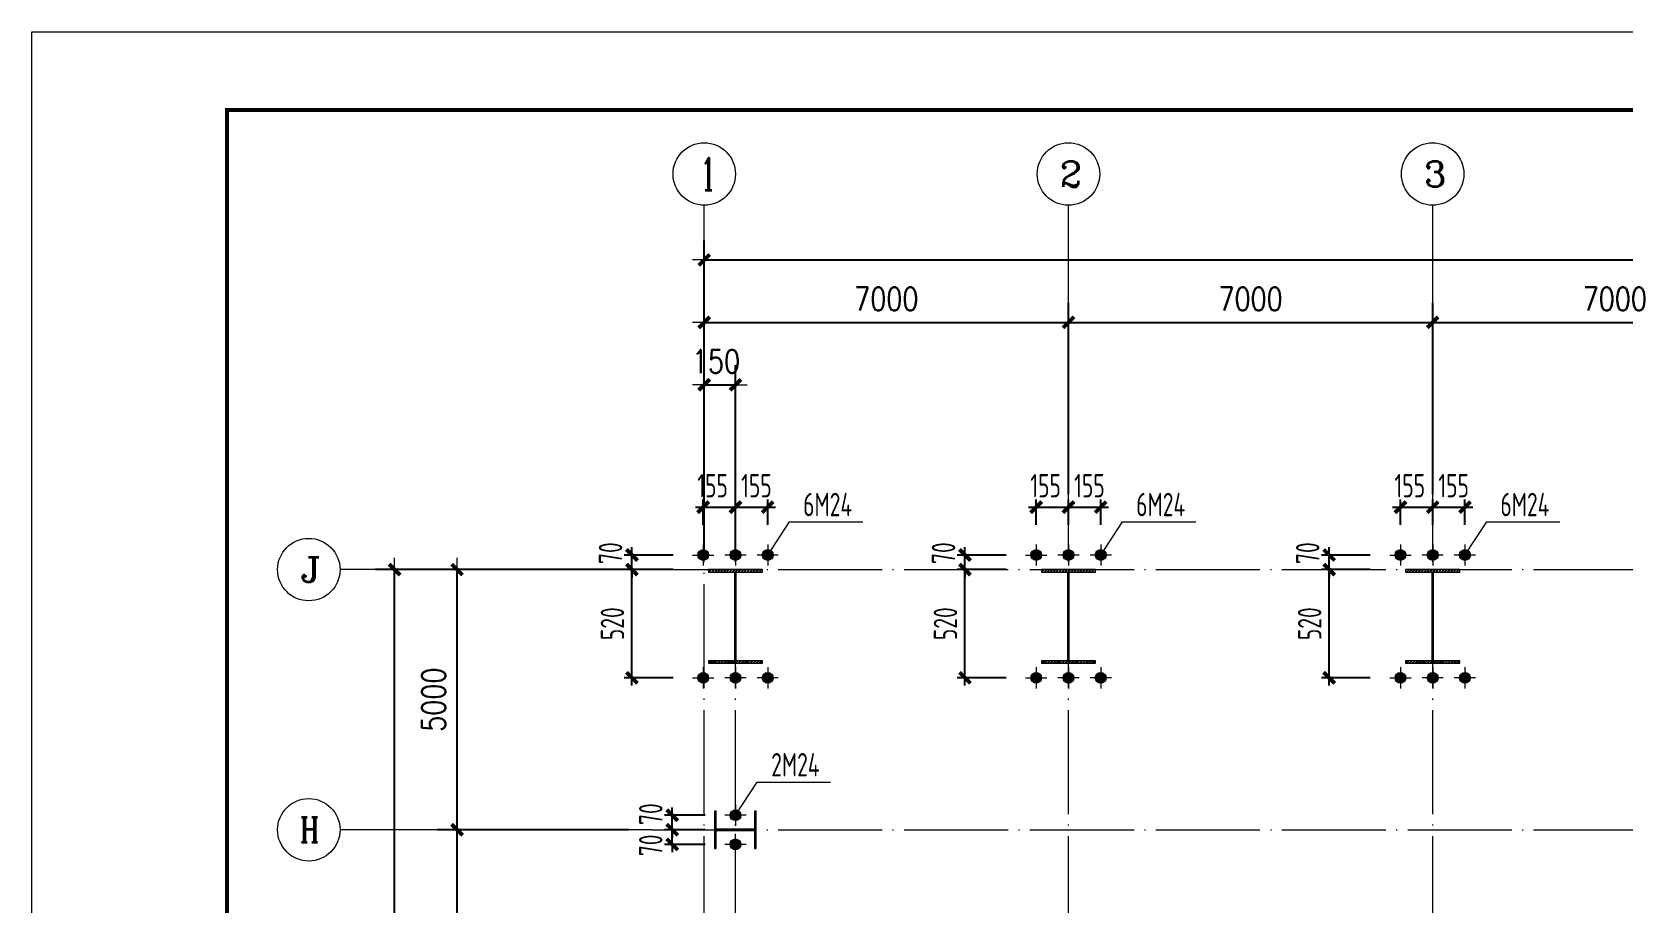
# Model space of a CAD drawing. Header units: millimetres. Extents: x 19781 to 898973, y -947928 to -267362.
# Drawn here: x 292043 to 322608, y -338414 to -321690 of the extents above; entities that cross this region are included whole.
import ezdxf
from ezdxf.enums import TextEntityAlignment as Align

# ---------------------------------------------------------------- set-up
doc = ezdxf.new("R2010")
doc.units = ezdxf.units.MM
doc.header["$LTSCALE"] = 100
doc.linetypes.add('CENTERX2', pattern=[101.599999, 63.5, -12.7, 12.7, -12.7])
doc.linetypes.add('DOTE', pattern=[2.42, 2, -0.2, 0.02, -0.2])
doc.layers.get('0').update_dxf_attribs({"lineweight": 18})
for name, color, linetype, lineweight in [('10', 7, 'Continuous', 18), ('11000', 4, 'Continuous', 18), ('AXIS', 3, 'Continuous', 18), ('AXIS_TEXT', 7, 'Continuous', 18), ('BORDER', 7, 'Continuous', 18), ('DIM', 3, 'Continuous', 18), ('DOTE', 1, 'DOTE', 18), ('数字', 3, 'Continuous', 20), ('轴线', 1, 'CENTERX2', 13), ('钢柱', 4, 'Continuous', 20)]:
    doc.layers.add(name, color=color, linetype=linetype, lineweight=lineweight)
doc.styles.add('_TCH_AXIS', font='complex.shx', dxfattribs={"bigfont": 'gbcbig.shx'})
doc.styles.add('COMPLEX', font='complex.shx', dxfattribs={"bigfont": 'gbcbig.shx'})
doc.styles.add('dim_font', font='simplex.shx', dxfattribs={"width": 0.8, "bigfont": 'gbcbig.shx'})
doc.styles.add('TSSD_REIN', font='tssdeng.shx', dxfattribs={"width": 0.7, "bigfont": 'hztxt.shx'})
doc.dimstyles.new('DIMN150', dxfattribs={"dimscale": 1.5, "dimtxt": 300, "dimasz": 1, "dimexe": 250, "dimexo": 300, "dimgap": 150, "dimtad": 1, "dimdec": 0, "dimzin": 0, "dimdsep": 46, "dimtxsty": 'dim_font', "dimblk": '_CAXARROW', "dimcen": 0.09, "dimdle": 2, "dimclrt": 7, "dimadec": 0, "dimazin": 0, "dimtfac": 1, "dimtdec": 0, "dimtix": 1, "dimtmove": 2, "dimatfit": 3, "dimfxl": 1, "dimtolj": 1, "dimtzin": 0, "dimarcsym": 0})
doc.dimstyles.new('TSSD_100_100', dxfattribs={"dimtxt": 300, "dimasz": 100, "dimexe": 100, "dimexo": 250, "dimgap": 100, "dimtad": 1, "dimdec": 0, "dimzin": 0, "dimdsep": 46, "dimtxsty": 'TSSD_REIN', "dimblk": 'ARCHTICK', "dimcen": 0, "dimdle": 100, "dimclrt": 7, "dimadec": 0, "dimazin": 0, "dimtfac": 1, "dimtdec": 0, "dimtix": 1, "dimtmove": 2, "dimatfit": 3, "dimfxl": 1, "dimtolj": 1, "dimtzin": 0, "dimarcsym": 0})
pattern_1 = [(45, (0, 0), (-28.2842712, 28.2842712), []), (45, (0, 10), (-28.2842712, 28.2842712), [])]

# ---------------------------------------------------------------- blocks, each defined once
blk = doc.blocks.new('_DIMX')
blk.add_line((-150, 0), (150, 0))
blk.add_lwpolyline([(-70, -70, 50, 50, 0), (70, 70, 50, 50, 0)], format="xyseb")
blk = doc.blocks.new('*X203')
at = {"layer": 'AXIS', "color": 0, "lineweight": -2, "transparency": 16777216}
for p, q in [((303516, -332023), (299841, -332023)), ((300216, -337021), (300216, -332024)), ((303516, -337023), (299841, -337023))]:
    blk.add_line(p, q, dxfattribs=at)
at = {"layer": 'AXIS', "color": 0, "lineweight": -2, "transparency": 16777216, "xscale": 1.5, "yscale": 1.5, "zscale": 1.5}
for p, rotation in [((300216, -332023), 90), ((300216, -337023), 270)]:
    blk.add_blockref('_DIMX', p, dxfattribs=dict(at, rotation=rotation))
at = {"layer": 'AXIS', "color": 7, "transparency": 16777216, "insert": (299766, -334523), "char_height": 450, "width": 3805.71, "attachment_point": 5, "rotation": 90, "style": 'dim_font'}
blk.add_mtext('5000', dxfattribs=at)
blk = doc.blocks.new('_CAXARROW')
blk.add_hatch(color=0).paths.add_polyline_path([(0, 0), (-1, 0.125), (-1, -0.125)], flags=0)
blk = doc.blocks.new('*X204')
at = {"layer": 'AXIS', "color": 0, "lineweight": -2, "transparency": 16777216}
for p, q in [((304966, -330573), (304966, -326898)), ((311966, -330573), (311966, -326898)), ((304968, -327273), (311965, -327273))]:
    blk.add_line(p, q, dxfattribs=at)
at = {"layer": 'AXIS', "color": 0, "lineweight": -2, "transparency": 16777216, "xscale": 1.5, "yscale": 1.5, "zscale": 1.5, "rotation": 180}
blk.add_blockref('_DIMX', (304966, -327273), dxfattribs=at)
at = {"layer": 'AXIS', "color": 0, "lineweight": -2, "transparency": 16777216, "xscale": 1.5, "yscale": 1.5, "zscale": 1.5}
blk.add_blockref('_DIMX', (311966, -327273), dxfattribs=at)
at = {"layer": 'AXIS', "color": 7, "transparency": 16777216, "insert": (308466, -326823), "char_height": 450, "width": 3805.71, "attachment_point": 5, "style": 'dim_font'}
blk.add_mtext('7000', dxfattribs=at)
blk = doc.blocks.new('*X205')
at = {"layer": 'AXIS', "color": 0, "lineweight": -2, "transparency": 16777216}
for p, q in [((311966, -330573), (311966, -326898)), ((318966, -330573), (318966, -326898)), ((311968, -327273), (318965, -327273))]:
    blk.add_line(p, q, dxfattribs=at)
at = {"layer": 'AXIS', "color": 0, "lineweight": -2, "transparency": 16777216, "xscale": 1.5, "yscale": 1.5, "zscale": 1.5, "rotation": 180}
blk.add_blockref('_DIMX', (311966, -327273), dxfattribs=at)
at = {"layer": 'AXIS', "color": 0, "lineweight": -2, "transparency": 16777216, "xscale": 1.5, "yscale": 1.5, "zscale": 1.5}
blk.add_blockref('_DIMX', (318966, -327273), dxfattribs=at)
at = {"layer": 'AXIS', "color": 7, "transparency": 16777216, "insert": (315466, -326823), "char_height": 450, "width": 3805.71, "attachment_point": 5, "style": 'dim_font'}
blk.add_mtext('7000', dxfattribs=at)
blk = doc.blocks.new('*X206')
at = {"layer": 'AXIS', "color": 0, "lineweight": -2, "transparency": 16777216}
for p, q in [((318966, -330573), (318966, -326898)), ((325966, -330573), (325966, -326898)), ((318968, -327273), (325965, -327273))]:
    blk.add_line(p, q, dxfattribs=at)
at = {"layer": 'AXIS', "color": 0, "lineweight": -2, "transparency": 16777216, "xscale": 1.5, "yscale": 1.5, "zscale": 1.5, "rotation": 180}
blk.add_blockref('_DIMX', (318966, -327273), dxfattribs=at)
at = {"layer": 'AXIS', "color": 0, "lineweight": -2, "transparency": 16777216, "xscale": 1.5, "yscale": 1.5, "zscale": 1.5}
blk.add_blockref('_DIMX', (325966, -327273), dxfattribs=at)
at = {"layer": 'AXIS', "color": 7, "transparency": 16777216, "insert": (322466, -326823), "char_height": 450, "width": 3805.71, "attachment_point": 5, "style": 'dim_font'}
blk.add_mtext('7000', dxfattribs=at)
blk = doc.blocks.new('_AXISO')
blk.add_circle((0, 0), 0.5)
at = {"layer": 'AXIS_TEXT', "style": 'COMPLEX', "width": 1.04167}
blk.add_attdef('A', (-0.25, -0.28), '', height=0.56, dxfattribs=at)
blk = doc.blocks.new('*X218')
at = {"layer": 'AXIS', "color": 0, "lineweight": -2, "transparency": 16777216}
for p, q in [((303216, -332023), (298641, -332023)), ((299016, -372021), (299016, -332024)), ((303216, -372023), (298641, -372023))]:
    blk.add_line(p, q, dxfattribs=at)
at = {"layer": 'AXIS', "color": 0, "lineweight": -2, "transparency": 16777216, "xscale": 1.5, "yscale": 1.5, "zscale": 1.5}
for p, rotation in [((299016, -332023), 90), ((299016, -372023), 270)]:
    blk.add_blockref('_DIMX', p, dxfattribs=dict(at, rotation=rotation))
at = {"layer": 'AXIS', "color": 7, "transparency": 16777216, "insert": (298566, -352023), "char_height": 450, "width": 4834.29, "attachment_point": 5, "rotation": 90, "style": 'dim_font'}
blk.add_mtext('40000', dxfattribs=at)
blk = doc.blocks.new('*X219')
at = {"layer": 'AXIS', "color": 0, "lineweight": -2, "transparency": 16777216}
for p, q in [((304966, -330273), (304966, -325698)), ((402966, -330273), (402966, -325698)), ((304968, -326073), (402965, -326073))]:
    blk.add_line(p, q, dxfattribs=at)
at = {"layer": 'AXIS', "color": 0, "lineweight": -2, "transparency": 16777216, "xscale": 1.5, "yscale": 1.5, "zscale": 1.5, "rotation": 180}
blk.add_blockref('_DIMX', (304966, -326073), dxfattribs=at)
at = {"layer": 'AXIS', "color": 0, "lineweight": -2, "transparency": 16777216, "xscale": 1.5, "yscale": 1.5, "zscale": 1.5}
blk.add_blockref('_DIMX', (402966, -326073), dxfattribs=at)
at = {"layer": 'AXIS', "color": 7, "transparency": 16777216, "insert": (353966, -325623), "char_height": 450, "width": 4834.29, "attachment_point": 5, "style": 'dim_font'}
blk.add_mtext('98000', dxfattribs=at)
blk = doc.blocks.new('*X220')
at = {"layer": 'AXIS', "color": 0, "lineweight": -2, "transparency": 16777216}
for p, q in [((303516, -337023), (299841, -337023)), ((300216, -342021), (300216, -337024)), ((303516, -342023), (299841, -342023))]:
    blk.add_line(p, q, dxfattribs=at)
at = {"layer": 'AXIS', "color": 0, "lineweight": -2, "transparency": 16777216, "xscale": 1.5, "yscale": 1.5, "zscale": 1.5}
for p, rotation in [((300216, -337023), 90), ((300216, -342023), 270)]:
    blk.add_blockref('_DIMX', p, dxfattribs=dict(at, rotation=rotation))
at = {"layer": 'AXIS', "color": 7, "transparency": 16777216, "insert": (299766, -339523), "char_height": 450, "width": 3805.71, "attachment_point": 5, "rotation": 90, "style": 'dim_font'}
blk.add_mtext('5000', dxfattribs=at)
blk = doc.blocks.new('*X227')
at = {"layer": 'AXIS', "color": 0, "lineweight": -2, "transparency": 16777216}
for p, q in [((304966, -331773), (304966, -328098)), ((305566, -331773), (305566, -328098)), ((304968, -328473), (305565, -328473))]:
    blk.add_line(p, q, dxfattribs=at)
at = {"layer": 'AXIS', "color": 0, "lineweight": -2, "transparency": 16777216, "xscale": 1.5, "yscale": 1.5, "zscale": 1.5, "rotation": 180}
blk.add_blockref('_DIMX', (304966, -328473), dxfattribs=at)
at = {"layer": 'AXIS', "color": 0, "lineweight": -2, "transparency": 16777216, "xscale": 1.5, "yscale": 1.5, "zscale": 1.5}
blk.add_blockref('_DIMX', (305566, -328473), dxfattribs=at)
at = {"layer": 'AXIS', "color": 7, "transparency": 16777216, "insert": (305192, -328023), "char_height": 450, "width": 2622.86, "attachment_point": 5, "style": 'dim_font'}
blk.add_mtext('150', dxfattribs=at)
blk = doc.blocks.new('_ArchTick_0')
at = {"color": 0, "linetype": 'ByBlock'}
blk.add_lwpolyline([(-0.71, -0.71, 0.5, 0.5, 0), (0.71, 0.71, 0.5, 0.5, 0)], format="xyseb", dxfattribs=at)
blk = doc.blocks.new('*X233')
at = {"layer": 'DIM', "color": 0, "lineweight": -2, "ltscale": 100, "transparency": 16777216}
for p, q in [((311346, -331164), (311346, -330674)), ((311966, -331164), (311966, -330674)), ((311196, -330824), (312116, -330824))]:
    blk.add_line(p, q, dxfattribs=at)
at = {"layer": 'DIM', "color": 0, "lineweight": -2, "ltscale": 100, "transparency": 16777216, "xscale": 150, "yscale": 150, "zscale": 150, "rotation": 180}
blk.add_blockref('_ArchTick_0', (311346, -330824), dxfattribs=at)
at = {"layer": 'DIM', "color": 0, "lineweight": -2, "ltscale": 100, "transparency": 16777216, "xscale": 150, "yscale": 150, "zscale": 150}
blk.add_blockref('_ArchTick_0', (311966, -330824), dxfattribs=at)
at = {"layer": 'DIM', "color": 7, "ltscale": 100, "transparency": 16777216, "insert": (311526, -330411), "char_height": 450, "width": 2295, "attachment_point": 5, "style": 'TSSD_REIN'}
blk.add_mtext('155', dxfattribs=at)
blk = doc.blocks.new('_ARCHTICK')
at = {"color": 0, "linetype": 'ByBlock', "const_width": 0.5}
blk.add_lwpolyline([(-0.5, -0.5), (0.5, 0.5)], dxfattribs=at)
blk = doc.blocks.new('*X234')
at = {"layer": 'DIM', "color": 0, "lineweight": -2, "ltscale": 100, "transparency": 16777216}
for p, q in [((311966, -331164), (311966, -330674)), ((312586, -331164), (312586, -330674)), ((311816, -330824), (312736, -330824))]:
    blk.add_line(p, q, dxfattribs=at)
at = {"layer": 'DIM', "color": 0, "lineweight": -2, "ltscale": 100, "transparency": 16777216, "xscale": 150, "yscale": 150, "zscale": 150, "rotation": 180}
blk.add_blockref('_ArchTick_0', (311966, -330824), dxfattribs=at)
at = {"layer": 'DIM', "color": 0, "lineweight": -2, "ltscale": 100, "transparency": 16777216, "xscale": 150, "yscale": 150, "zscale": 150}
blk.add_blockref('_ArchTick_0', (312586, -330824), dxfattribs=at)
at = {"layer": 'DIM', "color": 7, "ltscale": 100, "transparency": 16777216, "insert": (312369, -330411), "char_height": 450, "width": 2295, "attachment_point": 5, "style": 'TSSD_REIN'}
blk.add_mtext('155', dxfattribs=at)
blk = doc.blocks.new('*X235')
at = {"layer": 'DIM', "color": 0, "lineweight": -2, "ltscale": 100, "transparency": 16777216}
for p, q in [((309977, -334253), (309977, -331873)), ((310767, -332023), (309827, -332023)), ((310767, -334103), (309827, -334103))]:
    blk.add_line(p, q, dxfattribs=at)
at = {"layer": 'DIM', "color": 0, "lineweight": -2, "ltscale": 100, "transparency": 16777216, "xscale": 150, "yscale": 150, "zscale": 150}
for p, rotation in [((309977, -332023), 90), ((309977, -334103), 270)]:
    blk.add_blockref('_ArchTick_0', p, dxfattribs=dict(at, rotation=rotation))
at = {"layer": 'DIM', "color": 7, "ltscale": 100, "transparency": 16777216, "insert": (309602, -333063), "char_height": 450, "width": 2430, "attachment_point": 5, "rotation": 90, "style": 'TSSD_REIN'}
blk.add_mtext('520', dxfattribs=at)
blk = doc.blocks.new('*X236')
at = {"layer": 'DIM', "color": 0, "lineweight": -2, "ltscale": 100, "transparency": 16777216}
for p, q in [((309977, -331743), (309977, -331593)), ((310767, -331743), (309827, -331743)), ((309977, -332023), (309977, -331743)), ((310767, -332023), (309827, -332023)), ((309977, -332023), (309977, -332173))]:
    blk.add_line(p, q, dxfattribs=at)
at = {"layer": 'DIM', "color": 0, "lineweight": -2, "ltscale": 100, "transparency": 16777216, "xscale": 150, "yscale": 150, "zscale": 150}
for p, rotation in [((309977, -331743), 270), ((309977, -332023), 90)]:
    blk.add_blockref('_ArchTick_0', p, dxfattribs=dict(at, rotation=rotation))
at = {"layer": 'DIM', "color": 7, "ltscale": 100, "transparency": 16777216, "insert": (309565, -331707), "char_height": 450, "width": 1530, "attachment_point": 5, "rotation": 90, "style": 'TSSD_REIN'}
blk.add_mtext('70', dxfattribs=at)
blk = doc.blocks.new('*X245')
at = {"layer": 'DIM', "color": 0, "lineweight": -2, "ltscale": 100, "transparency": 16777216}
for p, q in [((304946, -331164), (304946, -330674)), ((305566, -331164), (305566, -330674)), ((304796, -330824), (305716, -330824))]:
    blk.add_line(p, q, dxfattribs=at)
at = {"layer": 'DIM', "color": 0, "lineweight": -2, "ltscale": 100, "transparency": 16777216, "xscale": 150, "yscale": 150, "zscale": 150, "rotation": 180}
blk.add_blockref('_ArchTick_0', (304946, -330824), dxfattribs=at)
at = {"layer": 'DIM', "color": 0, "lineweight": -2, "ltscale": 100, "transparency": 16777216, "xscale": 150, "yscale": 150, "zscale": 150}
blk.add_blockref('_ArchTick_0', (305566, -330824), dxfattribs=at)
at = {"layer": 'DIM', "color": 7, "ltscale": 100, "transparency": 16777216, "insert": (305126, -330411), "char_height": 450, "width": 2295, "attachment_point": 5, "style": 'TSSD_REIN'}
blk.add_mtext('155', dxfattribs=at)
blk = doc.blocks.new('*X246')
at = {"layer": 'DIM', "color": 0, "lineweight": -2, "ltscale": 100, "transparency": 16777216}
for p, q in [((305566, -331164), (305566, -330674)), ((306186, -331164), (306186, -330674)), ((305416, -330824), (306336, -330824))]:
    blk.add_line(p, q, dxfattribs=at)
at = {"layer": 'DIM', "color": 0, "lineweight": -2, "ltscale": 100, "transparency": 16777216, "xscale": 150, "yscale": 150, "zscale": 150, "rotation": 180}
blk.add_blockref('_ArchTick_0', (305566, -330824), dxfattribs=at)
at = {"layer": 'DIM', "color": 0, "lineweight": -2, "ltscale": 100, "transparency": 16777216, "xscale": 150, "yscale": 150, "zscale": 150}
blk.add_blockref('_ArchTick_0', (306186, -330824), dxfattribs=at)
at = {"layer": 'DIM', "color": 7, "ltscale": 100, "transparency": 16777216, "insert": (305969, -330411), "char_height": 450, "width": 2295, "attachment_point": 5, "style": 'TSSD_REIN'}
blk.add_mtext('155', dxfattribs=at)
blk = doc.blocks.new('*X247')
at = {"layer": 'DIM', "color": 0, "lineweight": -2, "ltscale": 100, "transparency": 16777216}
for p, q in [((303577, -334253), (303577, -331873)), ((304367, -332023), (303427, -332023)), ((304367, -334103), (303427, -334103))]:
    blk.add_line(p, q, dxfattribs=at)
at = {"layer": 'DIM', "color": 0, "lineweight": -2, "ltscale": 100, "transparency": 16777216, "xscale": 150, "yscale": 150, "zscale": 150}
for p, rotation in [((303577, -332023), 90), ((303577, -334103), 270)]:
    blk.add_blockref('_ArchTick_0', p, dxfattribs=dict(at, rotation=rotation))
at = {"layer": 'DIM', "color": 7, "ltscale": 100, "transparency": 16777216, "insert": (303202, -333063), "char_height": 450, "width": 2430, "attachment_point": 5, "rotation": 90, "style": 'TSSD_REIN'}
blk.add_mtext('520', dxfattribs=at)
blk = doc.blocks.new('*X248')
at = {"layer": 'DIM', "color": 0, "lineweight": -2, "ltscale": 100, "transparency": 16777216}
for p, q in [((303577, -331743), (303577, -331593)), ((304367, -331743), (303427, -331743)), ((303577, -332023), (303577, -331743)), ((304367, -332023), (303427, -332023)), ((303577, -332023), (303577, -332173))]:
    blk.add_line(p, q, dxfattribs=at)
at = {"layer": 'DIM', "color": 0, "lineweight": -2, "ltscale": 100, "transparency": 16777216, "xscale": 150, "yscale": 150, "zscale": 150}
for p, rotation in [((303577, -331743), 270), ((303577, -332023), 90)]:
    blk.add_blockref('_ArchTick_0', p, dxfattribs=dict(at, rotation=rotation))
at = {"layer": 'DIM', "color": 7, "ltscale": 100, "transparency": 16777216, "insert": (303165, -331707), "char_height": 450, "width": 1530, "attachment_point": 5, "rotation": 90, "style": 'TSSD_REIN'}
blk.add_mtext('70', dxfattribs=at)
blk = doc.blocks.new('*X265')
at = {"layer": 'DIM', "color": 0, "lineweight": -2, "ltscale": 100, "transparency": 16777216}
for p, q in [((318346, -331164), (318346, -330674)), ((318966, -331164), (318966, -330674)), ((318196, -330824), (319116, -330824))]:
    blk.add_line(p, q, dxfattribs=at)
at = {"layer": 'DIM', "color": 0, "lineweight": -2, "ltscale": 100, "transparency": 16777216, "xscale": 150, "yscale": 150, "zscale": 150, "rotation": 180}
blk.add_blockref('_ArchTick_0', (318346, -330824), dxfattribs=at)
at = {"layer": 'DIM', "color": 0, "lineweight": -2, "ltscale": 100, "transparency": 16777216, "xscale": 150, "yscale": 150, "zscale": 150}
blk.add_blockref('_ArchTick_0', (318966, -330824), dxfattribs=at)
at = {"layer": 'DIM', "color": 7, "ltscale": 100, "transparency": 16777216, "insert": (318526, -330411), "char_height": 450, "width": 2295, "attachment_point": 5, "style": 'TSSD_REIN'}
blk.add_mtext('155', dxfattribs=at)
blk = doc.blocks.new('*X266')
at = {"layer": 'DIM', "color": 0, "lineweight": -2, "ltscale": 100, "transparency": 16777216}
for p, q in [((318966, -331164), (318966, -330674)), ((319586, -331164), (319586, -330674)), ((318816, -330824), (319736, -330824))]:
    blk.add_line(p, q, dxfattribs=at)
at = {"layer": 'DIM', "color": 0, "lineweight": -2, "ltscale": 100, "transparency": 16777216, "xscale": 150, "yscale": 150, "zscale": 150, "rotation": 180}
blk.add_blockref('_ArchTick_0', (318966, -330824), dxfattribs=at)
at = {"layer": 'DIM', "color": 0, "lineweight": -2, "ltscale": 100, "transparency": 16777216, "xscale": 150, "yscale": 150, "zscale": 150}
blk.add_blockref('_ArchTick_0', (319586, -330824), dxfattribs=at)
at = {"layer": 'DIM', "color": 7, "ltscale": 100, "transparency": 16777216, "insert": (319369, -330411), "char_height": 450, "width": 2295, "attachment_point": 5, "style": 'TSSD_REIN'}
blk.add_mtext('155', dxfattribs=at)
blk = doc.blocks.new('*X267')
at = {"layer": 'DIM', "color": 0, "lineweight": -2, "ltscale": 100, "transparency": 16777216}
for p, q in [((316977, -334253), (316977, -331873)), ((317767, -332023), (316827, -332023)), ((317767, -334103), (316827, -334103))]:
    blk.add_line(p, q, dxfattribs=at)
at = {"layer": 'DIM', "color": 0, "lineweight": -2, "ltscale": 100, "transparency": 16777216, "xscale": 150, "yscale": 150, "zscale": 150}
for p, rotation in [((316977, -332023), 90), ((316977, -334103), 270)]:
    blk.add_blockref('_ArchTick_0', p, dxfattribs=dict(at, rotation=rotation))
at = {"layer": 'DIM', "color": 7, "ltscale": 100, "transparency": 16777216, "insert": (316602, -333063), "char_height": 450, "width": 2430, "attachment_point": 5, "rotation": 90, "style": 'TSSD_REIN'}
blk.add_mtext('520', dxfattribs=at)
blk = doc.blocks.new('*X268')
at = {"layer": 'DIM', "color": 0, "lineweight": -2, "ltscale": 100, "transparency": 16777216}
for p, q in [((316977, -331743), (316977, -331593)), ((317767, -331743), (316827, -331743)), ((316977, -332023), (316977, -331743)), ((317767, -332023), (316827, -332023)), ((316977, -332023), (316977, -332173))]:
    blk.add_line(p, q, dxfattribs=at)
at = {"layer": 'DIM', "color": 0, "lineweight": -2, "ltscale": 100, "transparency": 16777216, "xscale": 150, "yscale": 150, "zscale": 150}
for p, rotation in [((316977, -331743), 270), ((316977, -332023), 90)]:
    blk.add_blockref('_ArchTick_0', p, dxfattribs=dict(at, rotation=rotation))
at = {"layer": 'DIM', "color": 7, "ltscale": 100, "transparency": 16777216, "insert": (316565, -331707), "char_height": 450, "width": 1530, "attachment_point": 5, "rotation": 90, "style": 'TSSD_REIN'}
blk.add_mtext('70', dxfattribs=at)
blk = doc.blocks.new('*X423')
at = {"layer": 'DIM', "color": 0, "lineweight": -2, "ltscale": 100, "transparency": 16777216}
for p, q in [((304987, -336743), (304201, -336743)), ((304351, -336743), (304351, -336593)), ((304351, -337023), (304351, -336743)), ((304987, -337023), (304201, -337023)), ((304351, -337023), (304351, -337173))]:
    blk.add_line(p, q, dxfattribs=at)
at = {"layer": 'DIM', "color": 0, "lineweight": -2, "ltscale": 100, "transparency": 16777216, "xscale": 150, "yscale": 150, "zscale": 150}
for p, rotation in [((304351, -336743), 270), ((304351, -337023), 90)]:
    blk.add_blockref('_ArchTick_0', p, dxfattribs=dict(at, rotation=rotation))
at = {"layer": 'DIM', "color": 7, "ltscale": 100, "transparency": 16777216, "insert": (303939, -336722), "char_height": 450, "width": 1530, "attachment_point": 5, "rotation": 90, "style": 'TSSD_REIN'}
blk.add_mtext('70', dxfattribs=at)
blk = doc.blocks.new('*X424')
at = {"layer": 'DIM', "color": 0, "lineweight": -2, "ltscale": 100, "transparency": 16777216}
for p, q in [((304987, -337023), (304201, -337023)), ((304351, -337023), (304351, -336873)), ((304351, -337303), (304351, -337023)), ((304987, -337303), (304201, -337303)), ((304351, -337303), (304351, -337453))]:
    blk.add_line(p, q, dxfattribs=at)
at = {"layer": 'DIM', "color": 0, "lineweight": -2, "ltscale": 100, "transparency": 16777216, "xscale": 150, "yscale": 150, "zscale": 150}
for p, rotation in [((304351, -337023), 270), ((304351, -337303), 90)]:
    blk.add_blockref('_ArchTick_0', p, dxfattribs=dict(at, rotation=rotation))
at = {"layer": 'DIM', "color": 7, "ltscale": 100, "transparency": 16777216, "insert": (303939, -337322), "char_height": 450, "width": 1530, "attachment_point": 5, "rotation": 90, "style": 'TSSD_REIN'}
blk.add_mtext('70', dxfattribs=at)

msp = doc.modelspace()

# ---------------------------------------------------------------- hatches: boundary and pattern name
h = msp.add_hatch(color=256)
edge = h.paths.add_edge_path(flags=0)
edge.add_arc((304946, -331743), 104, 0, 360)
h = msp.add_hatch(color=256)
edge = h.paths.add_edge_path(flags=0)
edge.add_arc((305566, -331743), 104, 0, 360)
h = msp.add_hatch(color=256)
edge = h.paths.add_edge_path(flags=0)
edge.add_arc((306186, -331743), 104, 0, 360)
h = msp.add_hatch(color=256)
edge = h.paths.add_edge_path(flags=0)
edge.add_arc((311346, -331743), 104, 0, 360)
h = msp.add_hatch(color=256)
edge = h.paths.add_edge_path(flags=0)
edge.add_arc((311966, -331743), 104, 0, 360)
h = msp.add_hatch(color=256)
edge = h.paths.add_edge_path(flags=0)
edge.add_arc((312586, -331743), 104, 0, 360)
h = msp.add_hatch(color=256)
edge = h.paths.add_edge_path(flags=0)
edge.add_arc((318346, -331743), 104, 0, 360)
h = msp.add_hatch(color=256)
edge = h.paths.add_edge_path(flags=0)
edge.add_arc((318966, -331743), 104, 0, 360)
h = msp.add_hatch(color=256)
edge = h.paths.add_edge_path(flags=0)
edge.add_arc((319586, -331743), 104, 0, 360)
h = msp.add_hatch(color=256)
edge = h.paths.add_edge_path(flags=0)
edge.add_arc((304946, -334103), 104, 0, 360)
h = msp.add_hatch(color=256)
edge = h.paths.add_edge_path(flags=0)
edge.add_arc((305566, -334103), 104, 0, 360)
h = msp.add_hatch(color=256)
edge = h.paths.add_edge_path(flags=0)
edge.add_arc((306186, -334103), 104, 0, 360)
h = msp.add_hatch(color=256)
edge = h.paths.add_edge_path(flags=0)
edge.add_arc((311346, -334103), 104, 0, 360)
h = msp.add_hatch(color=256)
edge = h.paths.add_edge_path(flags=0)
edge.add_arc((311966, -334103), 104, 0, 360)
h = msp.add_hatch(color=256)
edge = h.paths.add_edge_path(flags=0)
edge.add_arc((312586, -334103), 104, 0, 360)
h = msp.add_hatch(color=256)
edge = h.paths.add_edge_path(flags=0)
edge.add_arc((318346, -334103), 104, 0, 360)
h = msp.add_hatch(color=256)
edge = h.paths.add_edge_path(flags=0)
edge.add_arc((318966, -334103), 104, 0, 360)
h = msp.add_hatch(color=256)
edge = h.paths.add_edge_path(flags=0)
edge.add_arc((319586, -334103), 104, 0, 360)
h = msp.add_hatch(color=256)
edge = h.paths.add_edge_path(flags=0)
edge.add_arc((305566, -336743), 104, 0, 360)
h = msp.add_hatch(color=256)
edge = h.paths.add_edge_path(flags=0)
edge.add_arc((305566, -337303), 104, 0, 360)
at = {"layer": '10', "ltscale": 100}
h = msp.add_hatch(dxfattribs=at)
h.set_pattern_fill('金属', color=256, style=0, pattern_type=0)
h.set_pattern_definition(pattern_1)
h.paths.add_polyline_path([(305582, -332071), (306086, -332071), (306086, -332023), (305046, -332023), (305046, -332071), (305550, -332071), (305550, -333775), (305046, -333775), (305046, -333823), (306086, -333823), (306086, -333775), (305582, -333775)], flags=0)
h = msp.add_hatch(dxfattribs=at)
h.set_pattern_fill('金属', color=256, style=0, pattern_type=0)
h.set_pattern_definition(pattern_1)
h.paths.add_polyline_path([(311982, -332071), (312486, -332071), (312486, -332023), (311446, -332023), (311446, -332071), (311950, -332071), (311950, -333775), (311446, -333775), (311446, -333823), (312486, -333823), (312486, -333775), (311982, -333775)], flags=0)
h = msp.add_hatch(dxfattribs=at)
h.set_pattern_fill('金属', color=256, style=0, pattern_type=0)
h.set_pattern_definition(pattern_1)
h.paths.add_polyline_path([(318982, -332071), (319486, -332071), (319486, -332023), (318446, -332023), (318446, -332071), (318950, -332071), (318950, -333775), (318446, -333775), (318446, -333823), (319486, -333823), (319486, -333775), (318982, -333775)], flags=0)
h = msp.add_hatch(dxfattribs=at)
h.set_pattern_fill('金属', color=256, style=0, pattern_type=0)
h.set_pattern_definition(pattern_1)
h.paths.add_polyline_path([(305934, -337035), (305934, -337383), (305966, -337383), (305966, -336663), (305934, -336663), (305934, -337011), (305198, -337011), (305198, -336663), (305166, -336663), (305166, -337383), (305198, -337383), (305198, -337035)], flags=0)

# ---------------------------------------------------------------- linework, layer by layer
at = {"layer": '11000'}
for centre in [(304946, -331743), (305566, -331743), (306186, -331743), (311346, -331743), (311966, -331743), (312586, -331743), (318346, -331743), (318966, -331743), (319586, -331743), (304946, -334103), (305566, -334103), (306186, -334103), (311346, -334103), (311966, -334103), (312586, -334103), (318346, -334103), (318966, -334103), (319586, -334103), (305566, -336743), (305566, -337303)]:
    msp.add_circle(centre, 104, dxfattribs=at)
at = {"layer": 'AXIS'}
for p, q in [((304966, -331023), (304966, -325023)), ((311966, -331023), (311966, -325023)), ((318966, -331023), (318966, -325023)), ((303966, -332023), (297966, -332023)), ((303966, -337023), (297966, -337023))]:
    msp.add_line(p, q, dxfattribs=at)
at = {"layer": 'BORDER'}
msp.add_lwpolyline([(292042.79, -384690.47), (292042.79, -321690.47), (425692.79, -321690.47), (425692.79, -384690.47)], close=True, dxfattribs=at)
msp.add_lwpolyline([(295792.79, -383190.47, 75, 75, 0), (295792.79, -323190.47, 75, 75, 0), (424192.79, -323190.47, 75, 75, 0), (424192.79, -383190.47, 75, 75, 0)], format="xyseb", close=True, dxfattribs=at)
at = {"layer": 'DOTE', "linetype": 'DOTE', "ltscale": 10}
for p, q in [((304966, -373023), (304966, -331023)), ((305566, -373023), (305566, -331023)), ((311966, -373023), (311966, -331023)), ((318966, -373023), (318966, -331023)), ((303966, -332023), (403966, -332023)), ((303966, -337023), (403966, -337023))]:
    msp.add_line(p, q, dxfattribs=at)
at = {"layer": '数字', "ltscale": 100}
for p, q in [((306186, -331743), (306604.43, -331104.58)), ((306604.43, -331104.58), (308011.49, -331104.58)), ((312586, -331743), (313004.43, -331104.58)), ((313004.43, -331104.58), (314411.49, -331104.58)), ((319586, -331743), (320004.43, -331104.58)), ((320004.43, -331104.58), (321411.49, -331104.58)), ((305566, -336743), (305984.43, -336104.58)), ((305984.43, -336104.58), (307391.49, -336104.58))]:
    msp.add_line(p, q, dxfattribs=at)
at = {"layer": '轴线'}
for p, q in [((304946, -331539), (304946, -331947)), ((305566, -331539), (305566, -331947)), ((306186, -331539), (306186, -331947)), ((311346, -331539), (311346, -331947)), ((311966, -331539), (311966, -331947)), ((312586, -331539), (312586, -331947)), ((318346, -331539), (318346, -331947)), ((318966, -331539), (318966, -331947)), ((319586, -331539), (319586, -331947)), ((304742, -331743), (305150, -331743)), ((305770, -331743), (305362, -331743)), ((306390, -331743), (305982, -331743)), ((311142, -331743), (311550, -331743)), ((312170, -331743), (311762, -331743)), ((312790, -331743), (312382, -331743)), ((318142, -331743), (318550, -331743)), ((319170, -331743), (318762, -331743)), ((319790, -331743), (319382, -331743)), ((304946, -333899), (304946, -334307)), ((305566, -333899), (305566, -334307)), ((306186, -333899), (306186, -334307)), ((311346, -333899), (311346, -334307)), ((311966, -333899), (311966, -334307)), ((312586, -333899), (312586, -334307)), ((318346, -333899), (318346, -334307)), ((318966, -333899), (318966, -334307)), ((319586, -333899), (319586, -334307)), ((304742, -334103), (305150, -334103)), ((305770, -334103), (305362, -334103)), ((306390, -334103), (305982, -334103)), ((311142, -334103), (311550, -334103)), ((312170, -334103), (311762, -334103)), ((312790, -334103), (312382, -334103)), ((318142, -334103), (318550, -334103)), ((319170, -334103), (318762, -334103)), ((319790, -334103), (319382, -334103)), ((305770, -336743), (305362, -336743)), ((305566, -336539), (305566, -336947)), ((305566, -337507), (305566, -337099)), ((305770, -337303), (305362, -337303))]:
    msp.add_line(p, q, dxfattribs=at)
at = {"layer": '钢柱', "ltscale": 100}
for points in [[(305582, -332071), (306086, -332071), (306086, -332023), (305046, -332023), (305046, -332071), (305550, -332071), (305550, -333775), (305046, -333775), (305046, -333823), (306086, -333823), (306086, -333775), (305582, -333775)], [(311982, -332071), (312486, -332071), (312486, -332023), (311446, -332023), (311446, -332071), (311950, -332071), (311950, -333775), (311446, -333775), (311446, -333823), (312486, -333823), (312486, -333775), (311982, -333775)], [(318982, -332071), (319486, -332071), (319486, -332023), (318446, -332023), (318446, -332071), (318950, -332071), (318950, -333775), (318446, -333775), (318446, -333823), (319486, -333823), (319486, -333775), (318982, -333775)], [(305934, -337035), (305934, -337383), (305966, -337383), (305966, -336663), (305934, -336663), (305934, -337011), (305198, -337011), (305198, -336663), (305166, -336663), (305166, -337383), (305198, -337383), (305198, -337035)]]:
    msp.add_lwpolyline(points, close=True, dxfattribs=at)

# ---------------------------------------------------------------- block references
at = {"layer": 'AXIS'}
ref = msp.add_blockref('_AXISO', (304966, -324423), dxfattribs=dict(at, xscale=1200, yscale=1200, zscale=1200))
ref.add_attrib('A', '1', (304891.67, -324735.19), dxfattribs={"layer": 'AXIS_TEXT', "height": 624.39, "style": '_TCH_AXIS', "width": 0.555556})
ref = msp.add_blockref('_AXISO', (311966, -324423), dxfattribs=dict(at, xscale=1200, yscale=1200, zscale=1200))
ref.add_attrib('A', '2', (311801.61, -324669.59), dxfattribs={"layer": 'AXIS_TEXT', "height": 493.19, "style": '_TCH_AXIS'})
ref = msp.add_blockref('_AXISO', (318966, -324423), dxfattribs=dict(at, xscale=1200, yscale=1200, zscale=1200))
ref.add_attrib('A', '3', (318801.61, -324669.59), dxfattribs={"layer": 'AXIS_TEXT', "height": 493.19, "style": '_TCH_AXIS'})
ref = msp.add_blockref('_AXISO', (297366, -332023), dxfattribs=dict(at, xscale=1200, yscale=1200, zscale=1200))
ref.add_attrib('A', 'J', (297194.31, -332263.37), dxfattribs={"layer": 'AXIS_TEXT', "height": 480.75, "style": '_TCH_AXIS', "width": 1.36364})
ref = msp.add_blockref('_AXISO', (297366, -337023), dxfattribs=dict(at, xscale=1200, yscale=1200, zscale=1200))
ref.add_attrib('A', 'H', (297194.31, -337263.37), dxfattribs={"layer": 'AXIS_TEXT', "height": 480.75, "style": '_TCH_AXIS', "width": 0.75})

# ---------------------------------------------------------------- texts
at = {"layer": '数字', "ltscale": 100, "style": 'TSSD_REIN', "width": 0.7}
for s, p in [('6M24', (307338.36, -330772.88)), ('6M24', (313738.36, -330772.88)), ('6M24', (320738.36, -330772.88)), ('2M24', (306718.36, -335772.88))]:
    msp.add_text(s, height=450, dxfattribs=at).set_placement(p, align=Align.MIDDLE_CENTER)

# ---------------------------------------------------------------- dimensions: what is measured, and where the dimension line sits
at = {"layer": 'AXIS'}
for base, p1, p2, picture, middle in [((402966, -326073), (304966, -330723), (402966, -330723), '*X219', (353966, -325623)), ((311966, -327273), (304966, -331023), (311966, -331023), '*X204', (308466, -326823)), ((318966, -327273), (311966, -331023), (318966, -331023), '*X205', (315466, -326823)), ((325966, -327273), (318966, -331023), (325966, -331023), '*X206', (322466, -326823))]:
    dim = msp.add_linear_dim(base=base, p1=p1, p2=p2, dimstyle='DIMN150', override={"dimsah": 1, "dimtzin": 0}, dxfattribs=at)
    dim.commit()
    dim.dimension.update_dxf_attribs({"geometry": picture, "text_midpoint": middle})
dim = msp.add_linear_dim(base=(305566, -328473), p1=(304966, -332223), p2=(305566, -332223), text='150', dimstyle='DIMN150', override={"dimsah": 1}, dxfattribs=at)
dim.commit()
dim.dimension.update_dxf_attribs({"geometry": '*X227', "text_midpoint": (305192.43, -328023), "dimtype": 160})
for base, p1, p2, picture, middle in [((299016, -332023), (303666, -372023), (303666, -332023), '*X218', (298566, -352023)), ((300216, -332023), (303966, -337023), (303966, -332023), '*X203', (299766, -334523)), ((300216, -337023), (303966, -342023), (303966, -337023), '*X220', (299766, -339523))]:
    dim = msp.add_linear_dim(base=base, p1=p1, p2=p2, angle=90, dimstyle='DIMN150', override={"dimsah": 1, "dimtzin": 0}, dxfattribs=at)
    dim.commit()
    dim.dimension.update_dxf_attribs({"geometry": picture, "text_midpoint": middle})
at = {"layer": 'DIM', "ltscale": 100}
for base, p1, p2, angle, text, picture, middle in [((305566, -330823.52), (304946, -331539), (305566, -331539), 0, '155', '*X245', (305125.64, -330411.02)), ((306186, -330823.52), (305566, -331539), (306186, -331539), 0, '155', '*X246', (305969.37, -330411.02)), ((311966, -330823.52), (311346, -331539), (311966, -331539), 0, '155', '*X233', (311525.64, -330411.02)), ((312586, -330823.52), (311966, -331539), (312586, -331539), 0, '155', '*X234', (312369.37, -330411.02)), ((318966, -330823.52), (318346, -331539), (318966, -331539), 0, '155', '*X265', (318525.64, -330411.02)), ((319586, -330823.52), (318966, -331539), (319586, -331539), 0, '155', '*X266', (319369.37, -330411.02)), ((303577.18, -331743), (304742, -332023), (304742, -331743), 90, '70', '*X248', (303164.68, -331707.36)), ((309977.18, -331743), (311142, -332023), (311142, -331743), 90, '70', '*X236', (309564.68, -331707.36)), ((316977.18, -331743), (318142, -332023), (318142, -331743), 90, '70', '*X268', (316564.68, -331707.36)), ((304351.25, -336743), (305362, -337023), (305362, -336743), 90, '70', '*X423', (303938.75, -336722.36)), ((304351.25, -337023), (305362, -337303), (305362, -337023), 90, '70', '*X424', (303938.75, -337321.63))]:
    dim = msp.add_linear_dim(base=base, p1=p1, p2=p2, angle=angle, text=text, dimstyle='TSSD_100_100', override={"dimscale": 1.5, "dimsah": 1}, dxfattribs=at)
    dim.commit()
    dim.dimension.update_dxf_attribs({"geometry": picture, "text_midpoint": middle, "dimtype": 160})
for base, p1, p2, picture, middle in [((303577.18, -332023), (304742, -334103), (304742, -332023), '*X247', (303202.18, -333063)), ((309977.18, -332023), (311142, -334103), (311142, -332023), '*X235', (309602.18, -333063)), ((316977.18, -332023), (318142, -334103), (318142, -332023), '*X267', (316602.18, -333063))]:
    dim = msp.add_linear_dim(base=base, p1=p1, p2=p2, angle=90, text='520', dimstyle='TSSD_100_100', override={"dimscale": 1.5, "dimsah": 1}, dxfattribs=at)
    dim.commit()
    dim.dimension.update_dxf_attribs({"geometry": picture, "text_midpoint": middle})

doc.saveas('drawing.dxf')
